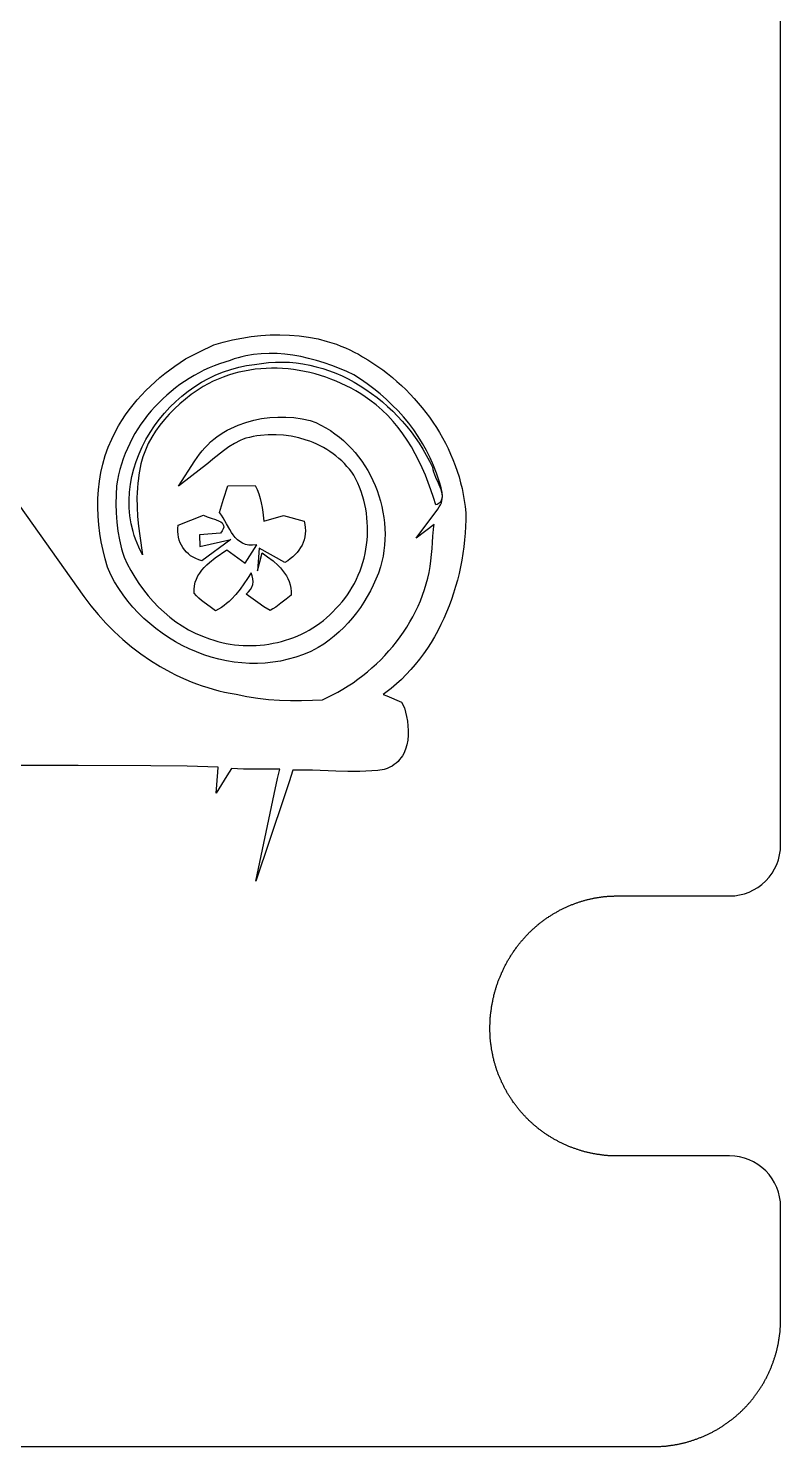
# Model space of a CAD drawing. Extents: x 1 to 4, y 1 to 4.
# Drawn here: x 3.263 to 4, y 1 to 2.391 of the extents above; entities that cross this region are included whole.
import ezdxf

# ---------------------------------------------------------------- set-up
doc = ezdxf.new("R2010")
doc.units = 0
doc.layers.add('SMALL', color=18, linetype='CONTINUOUS')

msp = doc.modelspace()

# ---------------------------------------------------------------- linework, layer by layer
at = {"layer": 'SMALL'}
msp.add_lwpolyline([(2.6775, 1), (3.875, 1), (3.8757, 1), (3.8764, 1), (3.8771, 1), (3.8778, 1), (3.8785, 1), (3.8792, 1.0001), (3.8799, 1.0001), (3.8806, 1.0001), (3.8813, 1.0002), (3.882, 1.0002), (3.8827, 1.0002), (3.8834, 1.0003), (3.8841, 1.0003), (3.8848, 1.0004), (3.8855, 1.0004), (3.8862, 1.0005), (3.8869, 1.0006), (3.8877, 1.0006), (3.8884, 1.0007), (3.8891, 1.0008), (3.8898, 1.0009), (3.8905, 1.001), (3.8912, 1.0011), (3.892, 1.0012), (3.8927, 1.0013), (3.8934, 1.0014), (3.8941, 1.0015), (3.8948, 1.0016), (3.8956, 1.0017), (3.8963, 1.0018), (3.897, 1.002), (3.8977, 1.0021), (3.8985, 1.0022), (3.8992, 1.0024), (3.8999, 1.0025), (3.9007, 1.0027), (3.9014, 1.0028), (3.9021, 1.003), (3.9028, 1.0031), (3.9036, 1.0033), (3.9043, 1.0035), (3.905, 1.0037), (3.9057, 1.0038), (3.9065, 1.004), (3.9072, 1.0042), (3.9079, 1.0044), (3.9087, 1.0046), (3.9094, 1.0048), (3.9101, 1.005), (3.9109, 1.0053), (3.9116, 1.0055), (3.9123, 1.0057), (3.913, 1.0059), (3.9138, 1.0062), (3.9145, 1.0064), (3.9152, 1.0066), (3.9159, 1.0069), (3.9167, 1.0072), (3.9174, 1.0074), (3.9181, 1.0077), (3.9188, 1.0079), (3.9196, 1.0082), (3.9203, 1.0085), (3.921, 1.0088), (3.9217, 1.0091), (3.9225, 1.0094), (3.9232, 1.0097), (3.9239, 1.01), (3.9246, 1.0103), (3.9253, 1.0106), (3.926, 1.0109), (3.9268, 1.0112), (3.9275, 1.0115), (3.9282, 1.0119), (3.9289, 1.0122), (3.9296, 1.0126), (3.9303, 1.0129), (3.931, 1.0132), (3.9317, 1.0136), (3.9324, 1.014), (3.9331, 1.0143), (3.9338, 1.0147), (3.9345, 1.0151), (3.9352, 1.0155), (3.9359, 1.0158), (3.9366, 1.0162), (3.9373, 1.0166), (3.938, 1.017), (3.9387, 1.0174), (3.9393, 1.0178), (3.94, 1.0182), (3.9407, 1.0187), (3.9414, 1.0191), (3.9421, 1.0195), (3.9427, 1.0199), (3.9434, 1.0204), (3.9441, 1.0208), (3.9447, 1.0213), (3.9454, 1.0217), (3.9461, 1.0222), (3.9467, 1.0226), (3.9474, 1.0231), (3.948, 1.0236), (3.9487, 1.024), (3.9493, 1.0245), (3.95, 1.025), (3.9506, 1.0255), (3.9513, 1.026), (3.9519, 1.0264), (3.9525, 1.0269), (3.9532, 1.0274), (3.9538, 1.028), (3.9544, 1.0285), (3.955, 1.029), (3.9557, 1.0295), (3.9563, 1.03), (3.9569, 1.0306), (3.9575, 1.0311), (3.9581, 1.0316), (3.9587, 1.0322), (3.9593, 1.0327), (3.9599, 1.0332), (3.9605, 1.0338), (3.9611, 1.0344), (3.9617, 1.0349), (3.9622, 1.0355), (3.9628, 1.036), (3.9634, 1.0366), (3.964, 1.0372), (3.9645, 1.0378), (3.9651, 1.0383), (3.9656, 1.0389), (3.9662, 1.0395), (3.9668, 1.0401), (3.9673, 1.0407), (3.9678, 1.0413), (3.9684, 1.0419), (3.9689, 1.0425), (3.9694, 1.0431), (3.97, 1.0437), (3.9705, 1.0443), (3.971, 1.045), (3.9715, 1.0456), (3.972, 1.0462), (3.9726, 1.0468), (3.9731, 1.0475), (3.9736, 1.0481), (3.974, 1.0487), (3.9745, 1.0494), (3.975, 1.05), (3.9755, 1.0507), (3.976, 1.0513), (3.9764, 1.052), (3.9769, 1.0526), (3.9774, 1.0533), (3.9778, 1.0539), (3.9783, 1.0546), (3.9787, 1.0553), (3.9792, 1.0559), (3.9796, 1.0566), (3.9801, 1.0573), (3.9805, 1.0579), (3.9809, 1.0586), (3.9813, 1.0593), (3.9818, 1.06), (3.9822, 1.0607), (3.9826, 1.0613), (3.983, 1.062), (3.9834, 1.0627), (3.9838, 1.0634), (3.9842, 1.0641), (3.9845, 1.0648), (3.9849, 1.0655), (3.9853, 1.0662), (3.9857, 1.0669), (3.986, 1.0676), (3.9864, 1.0683), (3.9868, 1.069), (3.9871, 1.0697), (3.9874, 1.0704), (3.9878, 1.0711), (3.9881, 1.0718), (3.9885, 1.0725), (3.9888, 1.0732), (3.9891, 1.074), (3.9894, 1.0747), (3.9897, 1.0754), (3.99, 1.0761), (3.9903, 1.0768), (3.9906, 1.0775), (3.9909, 1.0783), (3.9912, 1.079), (3.9915, 1.0797), (3.9918, 1.0804), (3.9921, 1.0812), (3.9923, 1.0819), (3.9926, 1.0826), (3.9928, 1.0833), (3.9931, 1.0841), (3.9934, 1.0848), (3.9936, 1.0855), (3.9938, 1.0862), (3.9941, 1.087), (3.9943, 1.0877), (3.9945, 1.0884), (3.9947, 1.0891), (3.995, 1.0899), (3.9952, 1.0906), (3.9954, 1.0913), (3.9956, 1.0921), (3.9958, 1.0928), (3.996, 1.0935), (3.9962, 1.0943), (3.9963, 1.095), (3.9965, 1.0957), (3.9967, 1.0964), (3.9969, 1.0972), (3.997, 1.0979), (3.9972, 1.0986), (3.9973, 1.0993), (3.9975, 1.1001), (3.9976, 1.1008), (3.9978, 1.1015), (3.9979, 1.1023), (3.998, 1.103), (3.9982, 1.1037), (3.9983, 1.1044), (3.9984, 1.1052), (3.9985, 1.1059), (3.9986, 1.1066), (3.9987, 1.1073), (3.9988, 1.108), (3.9989, 1.1088), (3.999, 1.1095), (3.9991, 1.1102), (3.9992, 1.1109), (3.9993, 1.1116), (3.9994, 1.1123), (3.9994, 1.1131), (3.9995, 1.1138), (3.9996, 1.1145), (3.9996, 1.1152), (3.9997, 1.1159), (3.9997, 1.1166), (3.9998, 1.1173), (3.9998, 1.118), (3.9998, 1.1187), (3.9999, 1.1194), (3.9999, 1.1201), (3.9999, 1.1208), (4, 1.1215), (4, 1.1222), (4, 1.1229), (4, 1.1236), (4, 1.1243), (4, 1.125), (4, 1.235, 0.414214), (3.95, 1.285), (3.84, 1.285), (3.8393, 1.285), (3.8386, 1.285), (3.8379, 1.285), (3.8372, 1.285), (3.8365, 1.285), (3.8358, 1.2851), (3.8351, 1.2851), (3.8344, 1.2851), (3.8337, 1.2852), (3.833, 1.2852), (3.8323, 1.2852), (3.8316, 1.2853), (3.8309, 1.2853), (3.8302, 1.2854), (3.8295, 1.2854), (3.8288, 1.2855), (3.8281, 1.2856), (3.8273, 1.2856), (3.8266, 1.2857), (3.8259, 1.2858), (3.8252, 1.2859), (3.8245, 1.286), (3.8238, 1.2861), (3.823, 1.2862), (3.8223, 1.2863), (3.8216, 1.2864), (3.8209, 1.2865), (3.8202, 1.2866), (3.8194, 1.2867), (3.8187, 1.2868), (3.818, 1.287), (3.8173, 1.2871), (3.8165, 1.2872), (3.8158, 1.2874), (3.8151, 1.2875), (3.8143, 1.2877), (3.8136, 1.2878), (3.8129, 1.288), (3.8122, 1.2881), (3.8114, 1.2883), (3.8107, 1.2885), (3.81, 1.2887), (3.8093, 1.2888), (3.8085, 1.289), (3.8078, 1.2892), (3.8071, 1.2894), (3.8063, 1.2896), (3.8056, 1.2898), (3.8049, 1.29), (3.8041, 1.2903), (3.8034, 1.2905), (3.8027, 1.2907), (3.802, 1.2909), (3.8012, 1.2912), (3.8005, 1.2914), (3.7998, 1.2916), (3.7991, 1.2919), (3.7983, 1.2922), (3.7976, 1.2924), (3.7969, 1.2927), (3.7962, 1.2929), (3.7954, 1.2932), (3.7947, 1.2935), (3.794, 1.2938), (3.7933, 1.2941), (3.7925, 1.2944), (3.7918, 1.2947), (3.7911, 1.295), (3.7904, 1.2953), (3.7897, 1.2956), (3.789, 1.2959), (3.7882, 1.2962), (3.7875, 1.2965), (3.7868, 1.2969), (3.7861, 1.2972), (3.7854, 1.2976), (3.7847, 1.2979), (3.784, 1.2982), (3.7833, 1.2986), (3.7826, 1.299), (3.7819, 1.2993), (3.7812, 1.2997), (3.7805, 1.3001), (3.7798, 1.3005), (3.7791, 1.3008), (3.7784, 1.3012), (3.7777, 1.3016), (3.777, 1.302), (3.7763, 1.3024), (3.7757, 1.3028), (3.775, 1.3032), (3.7743, 1.3037), (3.7736, 1.3041), (3.7729, 1.3045), (3.7723, 1.3049), (3.7716, 1.3054), (3.7709, 1.3058), (3.7703, 1.3063), (3.7696, 1.3067), (3.7689, 1.3072), (3.7683, 1.3076), (3.7676, 1.3081), (3.767, 1.3086), (3.7663, 1.309), (3.7657, 1.3095), (3.765, 1.31), (3.7644, 1.3105), (3.7637, 1.311), (3.7631, 1.3114), (3.7625, 1.3119), (3.7618, 1.3124), (3.7612, 1.313), (3.7606, 1.3135), (3.76, 1.314), (3.7593, 1.3145), (3.7587, 1.315), (3.7581, 1.3156), (3.7575, 1.3161), (3.7569, 1.3166), (3.7563, 1.3172), (3.7557, 1.3177), (3.7551, 1.3182), (3.7545, 1.3188), (3.7539, 1.3194), (3.7533, 1.3199), (3.7528, 1.3205), (3.7522, 1.321), (3.7516, 1.3216), (3.751, 1.3222), (3.7505, 1.3228), (3.7499, 1.3233), (3.7494, 1.3239), (3.7488, 1.3245), (3.7482, 1.3251), (3.7477, 1.3257), (3.7472, 1.3263), (3.7466, 1.3269), (3.7461, 1.3275), (3.7456, 1.3281), (3.745, 1.3287), (3.7445, 1.3293), (3.744, 1.33), (3.7435, 1.3306), (3.743, 1.3312), (3.7424, 1.3318), (3.7419, 1.3325), (3.7414, 1.3331), (3.741, 1.3337), (3.7405, 1.3344), (3.74, 1.335), (3.7395, 1.3357), (3.739, 1.3363), (3.7386, 1.337), (3.7381, 1.3376), (3.7376, 1.3383), (3.7372, 1.3389), (3.7367, 1.3396), (3.7363, 1.3403), (3.7358, 1.3409), (3.7354, 1.3416), (3.7349, 1.3423), (3.7345, 1.3429), (3.7341, 1.3436), (3.7337, 1.3443), (3.7332, 1.345), (3.7328, 1.3457), (3.7324, 1.3463), (3.732, 1.347), (3.7316, 1.3477), (3.7312, 1.3484), (3.7308, 1.3491), (3.7305, 1.3498), (3.7301, 1.3505), (3.7297, 1.3512), (3.7293, 1.3519), (3.729, 1.3526), (3.7286, 1.3533), (3.7282, 1.354), (3.7279, 1.3547), (3.7276, 1.3554), (3.7272, 1.3561), (3.7269, 1.3568), (3.7265, 1.3575), (3.7262, 1.3582), (3.7259, 1.359), (3.7256, 1.3597), (3.7253, 1.3604), (3.725, 1.3611), (3.7247, 1.3618), (3.7244, 1.3625), (3.7241, 1.3633), (3.7238, 1.364), (3.7235, 1.3647), (3.7232, 1.3654), (3.7229, 1.3662), (3.7227, 1.3669), (3.7224, 1.3676), (3.7222, 1.3683), (3.7219, 1.3691), (3.7216, 1.3698), (3.7214, 1.3705), (3.7212, 1.3712), (3.7209, 1.372), (3.7207, 1.3727), (3.7205, 1.3734), (3.7203, 1.3741), (3.72, 1.3749), (3.7198, 1.3756), (3.7196, 1.3763), (3.7194, 1.3771), (3.7192, 1.3778), (3.719, 1.3785), (3.7188, 1.3793), (3.7187, 1.38), (3.7185, 1.3807), (3.7183, 1.3814), (3.7181, 1.3822), (3.718, 1.3829), (3.7178, 1.3836), (3.7177, 1.3843), (3.7175, 1.3851), (3.7174, 1.3858), (3.7172, 1.3865), (3.7171, 1.3873), (3.717, 1.388), (3.7168, 1.3887), (3.7167, 1.3894), (3.7166, 1.3902), (3.7165, 1.3909), (3.7164, 1.3916), (3.7163, 1.3923), (3.7162, 1.393), (3.7161, 1.3938), (3.716, 1.3945), (3.7159, 1.3952), (3.7158, 1.3959), (3.7157, 1.3966), (3.7156, 1.3973), (3.7156, 1.3981), (3.7155, 1.3988), (3.7154, 1.3995), (3.7154, 1.4002), (3.7153, 1.4009), (3.7153, 1.4016), (3.7152, 1.4023), (3.7152, 1.403), (3.7152, 1.4037), (3.7151, 1.4044), (3.7151, 1.4051), (3.7151, 1.4058), (3.715, 1.4065), (3.715, 1.4072), (3.715, 1.4079), (3.715, 1.4086), (3.715, 1.4093), (3.715, 1.41), (3.715, 1.4107), (3.715, 1.4114), (3.715, 1.4122), (3.715, 1.4129), (3.715, 1.4136), (3.7151, 1.4143), (3.7151, 1.4151), (3.7151, 1.4158), (3.7152, 1.4165), (3.7152, 1.4173), (3.7152, 1.418), (3.7153, 1.4187), (3.7153, 1.4195), (3.7154, 1.4202), (3.7154, 1.4209), (3.7155, 1.4217), (3.7156, 1.4224), (3.7156, 1.4232), (3.7157, 1.4239), (3.7158, 1.4247), (3.7159, 1.4254), (3.716, 1.4261), (3.7161, 1.4269), (3.7162, 1.4276), (3.7163, 1.4284), (3.7164, 1.4291), (3.7165, 1.4299), (3.7166, 1.4306), (3.7167, 1.4314), (3.7168, 1.4321), (3.717, 1.4329), (3.7171, 1.4337), (3.7172, 1.4344), (3.7174, 1.4352), (3.7175, 1.4359), (3.7177, 1.4367), (3.7178, 1.4374), (3.718, 1.4382), (3.7181, 1.4389), (3.7183, 1.4397), (3.7185, 1.4405), (3.7187, 1.4412), (3.7188, 1.442), (3.719, 1.4427), (3.7192, 1.4435), (3.7194, 1.4443), (3.7196, 1.445), (3.7198, 1.4458), (3.72, 1.4465), (3.7203, 1.4473), (3.7205, 1.448), (3.7207, 1.4488), (3.7209, 1.4496), (3.7212, 1.4503), (3.7214, 1.4511), (3.7216, 1.4518), (3.7219, 1.4526), (3.7222, 1.4533), (3.7224, 1.4541), (3.7227, 1.4548), (3.7229, 1.4556), (3.7232, 1.4564), (3.7235, 1.4571), (3.7238, 1.4579), (3.7241, 1.4586), (3.7244, 1.4594), (3.7247, 1.4601), (3.725, 1.4608), (3.7253, 1.4616), (3.7256, 1.4623), (3.7259, 1.4631), (3.7262, 1.4638), (3.7265, 1.4646), (3.7269, 1.4653), (3.7272, 1.466), (3.7276, 1.4668), (3.7279, 1.4675), (3.7282, 1.4682), (3.7286, 1.469), (3.729, 1.4697), (3.7293, 1.4704), (3.7297, 1.4712), (3.7301, 1.4719), (3.7305, 1.4726), (3.7308, 1.4733), (3.7312, 1.4741), (3.7316, 1.4748), (3.732, 1.4755), (3.7324, 1.4762), (3.7328, 1.4769), (3.7332, 1.4776), (3.7337, 1.4783), (3.7341, 1.479), (3.7345, 1.4797), (3.7349, 1.4804), (3.7354, 1.4811), (3.7358, 1.4818), (3.7363, 1.4825), (3.7367, 1.4832), (3.7372, 1.4839), (3.7376, 1.4846), (3.7381, 1.4853), (3.7386, 1.486), (3.739, 1.4866), (3.7395, 1.4873), (3.74, 1.488), (3.7405, 1.4886), (3.741, 1.4893), (3.7414, 1.49), (3.7419, 1.4906), (3.7424, 1.4913), (3.743, 1.4919), (3.7435, 1.4926), (3.744, 1.4932), (3.7445, 1.4939), (3.745, 1.4945), (3.7456, 1.4952), (3.7461, 1.4958), (3.7466, 1.4964), (3.7472, 1.497), (3.7477, 1.4977), (3.7482, 1.4983), (3.7488, 1.4989), (3.7494, 1.4995), (3.7499, 1.5001), (3.7505, 1.5007), (3.751, 1.5013), (3.7516, 1.5019), (3.7522, 1.5025), (3.7528, 1.5031), (3.7533, 1.5037), (3.7539, 1.5043), (3.7545, 1.5048), (3.7551, 1.5054), (3.7557, 1.506), (3.7563, 1.5066), (3.7569, 1.5071), (3.7575, 1.5077), (3.7581, 1.5082), (3.7587, 1.5088), (3.7593, 1.5093), (3.76, 1.5099), (3.7606, 1.5104), (3.7612, 1.5109), (3.7618, 1.5115), (3.7625, 1.512), (3.7631, 1.5125), (3.7637, 1.513), (3.7644, 1.5135), (3.765, 1.514), (3.7657, 1.5145), (3.7663, 1.515), (3.767, 1.5155), (3.7676, 1.516), (3.7683, 1.5165), (3.7689, 1.5169), (3.7696, 1.5174), (3.7703, 1.5179), (3.7709, 1.5184), (3.7716, 1.5188), (3.7723, 1.5193), (3.7729, 1.5197), (3.7736, 1.5202), (3.7743, 1.5206), (3.775, 1.521), (3.7757, 1.5215), (3.7763, 1.5219), (3.777, 1.5223), (3.7777, 1.5227), (3.7784, 1.5231), (3.7791, 1.5235), (3.7798, 1.5239), (3.7805, 1.5243), (3.7812, 1.5247), (3.7819, 1.5251), (3.7826, 1.5255), (3.7833, 1.5259), (3.784, 1.5262), (3.7847, 1.5266), (3.7854, 1.5269), (3.7861, 1.5273), (3.7868, 1.5277), (3.7875, 1.528), (3.7882, 1.5283), (3.789, 1.5287), (3.7897, 1.529), (3.7904, 1.5293), (3.7911, 1.5296), (3.7918, 1.53), (3.7925, 1.5303), (3.7933, 1.5306), (3.794, 1.5309), (3.7947, 1.5312), (3.7954, 1.5315), (3.7962, 1.5317), (3.7969, 1.532), (3.7976, 1.5323), (3.7983, 1.5326), (3.7991, 1.5328), (3.7998, 1.5331), (3.8005, 1.5333), (3.8012, 1.5336), (3.802, 1.5338), (3.8027, 1.5341), (3.8034, 1.5343), (3.8041, 1.5345), (3.8049, 1.5348), (3.8056, 1.535), (3.8063, 1.5352), (3.8071, 1.5354), (3.8078, 1.5356), (3.8085, 1.5358), (3.8093, 1.536), (3.81, 1.5362), (3.8107, 1.5364), (3.8114, 1.5366), (3.8122, 1.5367), (3.8129, 1.5369), (3.8136, 1.5371), (3.8143, 1.5372), (3.8151, 1.5374), (3.8158, 1.5375), (3.8165, 1.5377), (3.8173, 1.5378), (3.818, 1.538), (3.8187, 1.5381), (3.8194, 1.5382), (3.8202, 1.5384), (3.8209, 1.5385), (3.8216, 1.5386), (3.8223, 1.5387), (3.823, 1.5388), (3.8238, 1.5389), (3.8245, 1.539), (3.8252, 1.5391), (3.8259, 1.5392), (3.8266, 1.5393), (3.8273, 1.5393), (3.8281, 1.5394), (3.8288, 1.5395), (3.8295, 1.5395), (3.8302, 1.5396), (3.8309, 1.5397), (3.8316, 1.5397), (3.8323, 1.5398), (3.833, 1.5398), (3.8337, 1.5398), (3.8344, 1.5399), (3.8351, 1.5399), (3.8358, 1.5399), (3.8365, 1.5399), (3.8372, 1.54), (3.8379, 1.54), (3.8386, 1.54), (3.8393, 1.54), (3.84, 1.54), (3.95, 1.54, 0.414214), (4, 1.59), (4, 3.875)], format="xyb", dxfattribs=at)
msp.add_lwpolyline([(3.2475, 1.9312), (3.3168, 1.8337), (3.3237, 1.8246), (3.331, 1.8158), (3.3386, 1.8073), (3.3467, 1.7992), (3.355, 1.7915), (3.3637, 1.7842), (3.3728, 1.7773), (3.3821, 1.7708), (3.3918, 1.7648), (3.4017, 1.7593), (3.4067, 1.7568), (3.4118, 1.7544), (3.417, 1.7521), (3.4222, 1.7499), (3.4275, 1.7479), (3.4329, 1.746), (3.4383, 1.7443), (3.4437, 1.7427), (3.4492, 1.7412), (3.4547, 1.7399), (3.4603, 1.7388), (3.4661, 1.7378), (3.4768, 1.7356), (3.4874, 1.7339), (3.498, 1.7327), (3.5087, 1.7319), (3.5195, 1.7315), (3.5302, 1.7315), (3.541, 1.7319), (3.551, 1.7323), (3.5555, 1.7345), (3.5607, 1.7371), (3.5658, 1.7399), (3.5709, 1.7428), (3.5759, 1.7459), (3.5808, 1.7491), (3.5856, 1.7525), (3.5903, 1.756), (3.5949, 1.7597), (3.5993, 1.7635), (3.6037, 1.7675), (3.6079, 1.7716), (3.612, 1.7758), (3.616, 1.7802), (3.6198, 1.7846), (3.6235, 1.7892), (3.627, 1.7939), (3.6304, 1.7987), (3.6336, 1.8036), (3.6366, 1.8086), (3.6395, 1.8137), (3.6421, 1.8188), (3.6446, 1.8241), (3.6469, 1.8294), (3.649, 1.8349), (3.6509, 1.8403), (3.6526, 1.8459), (3.654, 1.8515), (3.6553, 1.8572), (3.6563, 1.8629), (3.6571, 1.8687), (3.6577, 1.8748), (3.6584, 1.8807), (3.6588, 1.8866), (3.6591, 1.8928), (3.6596, 1.8992), (3.66, 1.9025), (3.6604, 1.9043), (3.6426, 1.8908), (3.6638, 1.9193), (3.6654, 1.9215), (3.6665, 1.9234), (3.6674, 1.9253), (3.6679, 1.9273), (3.6683, 1.9293), (3.6684, 1.9313), (3.6684, 1.9334), (3.6683, 1.9345), (3.6682, 1.9355), (3.6673, 1.9401), (3.6659, 1.9448), (3.6625, 1.9545), (3.6597, 1.9621), (3.6565, 1.9694), (3.6529, 1.9766), (3.649, 1.9836), (3.6448, 1.9904), (3.6403, 1.997), (3.6354, 2.0034), (3.6303, 2.0096), (3.625, 2.0156), (3.6193, 2.0213), (3.6135, 2.0269), (3.6074, 2.0322), (3.6011, 2.0373), (3.5947, 2.0422), (3.5881, 2.0468), (3.5816, 2.051), (3.5747, 2.0541), (3.5674, 2.0572), (3.5599, 2.0601), (3.5524, 2.0627), (3.5449, 2.0651), (3.5372, 2.0671), (3.5295, 2.0689), (3.5218, 2.0703), (3.5141, 2.0712), (3.5063, 2.0718), (3.4986, 2.072), (3.4909, 2.0716), (3.4833, 2.0708), (3.4756, 2.0695), (3.4719, 2.0686), (3.4682, 2.0676), (3.4644, 2.0665), (3.4605, 2.0651), (3.455, 2.0635), (3.4498, 2.0617), (3.4447, 2.0598), (3.4397, 2.0577), (3.4347, 2.0554), (3.4298, 2.0529), (3.425, 2.0503), (3.4202, 2.0475), (3.4156, 2.0445), (3.4111, 2.0414), (3.4067, 2.0381), (3.4024, 2.0347), (3.3982, 2.0311), (3.3942, 2.0274), (3.3903, 2.0236), (3.3865, 2.0196), (3.3829, 2.0155), (3.3794, 2.0113), (3.3761, 2.0069), (3.3729, 2.0025), (3.3699, 1.9979), (3.367, 1.9933), (3.3644, 1.9885), (3.3619, 1.9837), (3.3596, 1.9787), (3.3575, 1.9737), (3.3555, 1.9686), (3.3538, 1.9634), (3.3523, 1.9582), (3.351, 1.9529), (3.3499, 1.9475), (3.349, 1.9422), (3.3485, 1.9334), (3.3483, 1.9244), (3.3486, 1.9155), (3.3492, 1.9066), (3.3503, 1.8978), (3.3518, 1.8891), (3.3539, 1.8804), (3.3551, 1.8762), (3.3564, 1.8721), (3.3595, 1.8656), (3.363, 1.859), (3.3668, 1.8525), (3.3709, 1.8462), (3.3753, 1.8401), (3.38, 1.8343), (3.3849, 1.8286), (3.3901, 1.8232), (3.3955, 1.8181), (3.4012, 1.8134), (3.4071, 1.8089), (3.4133, 1.8048), (3.4196, 1.801), (3.4262, 1.7976), (3.4331, 1.7947), (3.4402, 1.7921), (3.4442, 1.7907), (3.4482, 1.7895), (3.4523, 1.7885), (3.4564, 1.7876), (3.4605, 1.7869), (3.4647, 1.7863), (3.4688, 1.7858), (3.473, 1.7855), (3.4773, 1.7854), (3.4815, 1.7854), (3.4857, 1.7856), (3.4899, 1.7859), (3.4941, 1.7863), (3.4983, 1.7869), (3.5024, 1.7877), (3.5066, 1.7885), (3.5107, 1.7896), (3.5147, 1.7907), (3.5187, 1.7921), (3.5227, 1.7935), (3.5266, 1.7951), (3.5304, 1.7968), (3.5341, 1.7987), (3.5378, 1.8007), (3.5414, 1.8029), (3.5449, 1.8052), (3.5484, 1.8076), (3.5517, 1.8101), (3.5549, 1.8128), (3.558, 1.8156), (3.561, 1.8185), (3.564, 1.8217), (3.5671, 1.825), (3.5701, 1.8283), (3.5728, 1.8317), (3.5754, 1.8353), (3.5778, 1.8389), (3.5801, 1.8427), (3.5822, 1.8465), (3.5842, 1.8505), (3.586, 1.8545), (3.5877, 1.8586), (3.5891, 1.8628), (3.5904, 1.867), (3.5916, 1.8712), (3.5926, 1.8756), (3.5934, 1.8799), (3.5941, 1.8843), (3.5945, 1.8887), (3.5949, 1.8931), (3.595, 1.8976), (3.595, 1.902), (3.5948, 1.9064), (3.5944, 1.9108), (3.5939, 1.9152), (3.5932, 1.9196), (3.5924, 1.9239), (3.5913, 1.9282), (3.5901, 1.9324), (3.5887, 1.9366), (3.5872, 1.9407), (3.5855, 1.9447), (3.5836, 1.9487), (3.5816, 1.9524), (3.5795, 1.9554), (3.5772, 1.9583), (3.5748, 1.9612), (3.5723, 1.9639), (3.5697, 1.9665), (3.5669, 1.969), (3.5641, 1.9714), (3.5612, 1.9736), (3.5581, 1.9758), (3.555, 1.9777), (3.5518, 1.9796), (3.5485, 1.9814), (3.5452, 1.983), (3.5418, 1.9845), (3.5383, 1.9858), (3.5348, 1.987), (3.5276, 1.9891), (3.5202, 1.9907), (3.5128, 1.9917), (3.5053, 1.9922), (3.4977, 1.9921), (3.4902, 1.9915), (3.4866, 1.991), (3.4829, 1.9904), (3.4792, 1.9896), (3.4758, 1.9888), (3.473, 1.9877), (3.4702, 1.9865), (3.4646, 1.9836), (3.4592, 1.9802), (3.4539, 1.9765), (3.4435, 1.9683), (3.4383, 1.964), (3.433, 1.9599), (3.4098, 1.9418), (3.4257, 1.9666), (3.4279, 1.97), (3.4303, 1.9733), (3.4328, 1.9765), (3.4355, 1.9795), (3.4383, 1.9824), (3.4412, 1.9852), (3.4443, 1.9878), (3.4474, 1.9902), (3.4507, 1.9925), (3.454, 1.9946), (3.4575, 1.9966), (3.461, 1.9984), (3.4646, 2.0001), (3.4683, 2.0017), (3.4757, 2.0043), (3.4834, 2.0065), (3.4912, 2.008), (3.4991, 2.009), (3.5071, 2.0095), (3.515, 2.0095), (3.5229, 2.009), (3.5308, 2.0079), (3.5388, 2.0062), (3.5442, 2.0041), (3.5492, 2.0017), (3.554, 1.9991), (3.5587, 1.9963), (3.5631, 1.9932), (3.5674, 1.9899), (3.5716, 1.9864), (3.5755, 1.9827), (3.5793, 1.9788), (3.5829, 1.9748), (3.5863, 1.9705), (3.5895, 1.9662), (3.5925, 1.9617), (3.5953, 1.957), (3.5979, 1.9523), (3.6003, 1.9474), (3.6024, 1.9424), (3.6044, 1.9374), (3.6062, 1.9322), (3.6077, 1.927), (3.609, 1.9217), (3.6101, 1.9164), (3.611, 1.9111), (3.6116, 1.9057), (3.612, 1.9003), (3.6122, 1.8948), (3.6121, 1.8894), (3.6117, 1.884), (3.6111, 1.8786), (3.6103, 1.8733), (3.6092, 1.868), (3.6078, 1.8627), (3.6057, 1.8566), (3.6033, 1.8506), (3.6007, 1.8448), (3.5979, 1.8391), (3.5948, 1.8335), (3.5915, 1.8281), (3.588, 1.8228), (3.5843, 1.8177), (3.5803, 1.8127), (3.5761, 1.8079), (3.5717, 1.8033), (3.5671, 1.7989), (3.5623, 1.7947), (3.5573, 1.7907), (3.5521, 1.787), (3.5466, 1.7835), (3.5394, 1.7798), (3.5321, 1.7767), (3.5247, 1.7741), (3.5173, 1.772), (3.5098, 1.7703), (3.5022, 1.7691), (3.4946, 1.7683), (3.487, 1.768), (3.4794, 1.768), (3.4718, 1.7685), (3.4642, 1.7693), (3.4567, 1.7706), (3.4492, 1.7722), (3.4418, 1.7742), (3.4345, 1.7765), (3.4274, 1.7792), (3.4203, 1.7822), (3.4134, 1.7856), (3.4066, 1.7893), (3.4, 1.7933), (3.3936, 1.7975), (3.3875, 1.8021), (3.3815, 1.807), (3.3757, 1.8121), (3.3702, 1.8175), (3.365, 1.8231), (3.3601, 1.829), (3.3554, 1.8352), (3.3511, 1.8415), (3.3471, 1.8481), (3.3435, 1.8549), (3.3401, 1.8622), (3.3377, 1.8705), (3.3357, 1.8787), (3.334, 1.8871), (3.3326, 1.8955), (3.3316, 1.904), (3.3309, 1.9125), (3.3306, 1.9211), (3.3307, 1.9297), (3.3312, 1.9382), (3.3322, 1.9467), (3.3336, 1.9552), (3.3355, 1.9635), (3.3378, 1.9718), (3.3407, 1.9799), (3.3442, 1.9878), (3.3481, 1.9954), (3.351, 2.0009), (3.3542, 2.0063), (3.3576, 2.0116), (3.3613, 2.0167), (3.3651, 2.0216), (3.3691, 2.0264), (3.3733, 2.0311), (3.3776, 2.0355), (3.3821, 2.0399), (3.3867, 2.0441), (3.3914, 2.0482), (3.3962, 2.0521), (3.4012, 2.0559), (3.4062, 2.0595), (3.4166, 2.0665), (3.4304, 2.0734), (3.4442, 2.0803), (3.4535, 2.083), (3.4625, 2.0852), (3.4717, 2.087), (3.481, 2.0884), (3.4903, 2.0895), (3.4997, 2.0901), (3.5091, 2.0902), (3.5186, 2.0899), (3.5279, 2.0891), (3.5373, 2.0878), (3.5465, 2.0861), (3.5556, 2.0837), (3.5645, 2.0809), (3.569, 2.0792), (3.5733, 2.0774), (3.5777, 2.0754), (3.5819, 2.0733), (3.5861, 2.0711), (3.5902, 2.0687), (3.5953, 2.0657), (3.6003, 2.0625), (3.6052, 2.0592), (3.61, 2.0557), (3.6147, 2.0521), (3.6194, 2.0484), (3.6239, 2.0445), (3.6283, 2.0405), (3.6326, 2.0364), (3.6368, 2.0321), (3.6408, 2.0278), (3.6448, 2.0233), (3.6486, 2.0187), (3.6523, 2.0141), (3.6558, 2.0093), (3.6592, 2.0044), (3.6625, 1.9994), (3.6656, 1.9944), (3.6686, 1.9892), (3.6714, 1.984), (3.674, 1.9786), (3.6765, 1.9732), (3.6788, 1.9678), (3.6809, 1.9622), (3.6829, 1.9566), (3.6847, 1.9509), (3.6863, 1.9452), (3.6877, 1.9394), (3.6889, 1.9335), (3.6899, 1.9276), (3.6907, 1.9217), (3.6913, 1.9155), (3.6913, 1.9087), (3.691, 1.9022), (3.6906, 1.8956), (3.6901, 1.889), (3.6893, 1.8824), (3.6884, 1.8759), (3.6874, 1.8693), (3.6861, 1.8627), (3.6847, 1.8562), (3.6831, 1.8497), (3.6813, 1.8433), (3.6794, 1.8369), (3.6772, 1.8306), (3.6749, 1.8243), (3.6724, 1.8181), (3.6698, 1.812), (3.6669, 1.806), (3.6639, 1.8), (3.6607, 1.7942), (3.6573, 1.7885), (3.6537, 1.7829), (3.6499, 1.7774), (3.646, 1.7721), (3.6418, 1.7669), (3.6375, 1.7619), (3.633, 1.757), (3.6283, 1.7523), (3.6234, 1.7478), (3.6183, 1.7435), (3.613, 1.7393), (3.6104, 1.7375), (3.6138, 1.7363), (3.6284, 1.73), (3.6312, 1.7245), (3.6323, 1.7203), (3.6333, 1.7159), (3.6341, 1.7114), (3.6346, 1.7068), (3.6349, 1.7021), (3.6348, 1.6975), (3.6344, 1.6928), (3.6336, 1.6883), (3.6323, 1.6838), (3.6305, 1.6796), (3.6293, 1.6775), (3.628, 1.6756), (3.6265, 1.6737), (3.6249, 1.6719), (3.6231, 1.6703), (3.6212, 1.6687), (3.6191, 1.6673), (3.6168, 1.6661), (3.6144, 1.665), (3.6114, 1.664), (3.6051, 1.6631), (3.5992, 1.6626), (3.5933, 1.6622), (3.5874, 1.662), (3.5757, 1.662), (3.5641, 1.6624), (3.541, 1.6633), (3.5295, 1.6634), (3.5239, 1.6633), (3.5217, 1.6632), (3.5181, 1.6518), (3.5133, 1.6372), (3.4856, 1.5543), (3.5036, 1.6398), (3.5069, 1.6552), (3.509, 1.6643), (3.4874, 1.6642), (3.4735, 1.6642), (3.4615, 1.665), (3.4572, 1.6579), (3.4467, 1.6407), (3.4483, 1.6613), (3.4486, 1.6664), (3.4183, 1.6672), (3.3827, 1.6677), (3.3114, 1.6678), (3.2401, 1.6679)], dxfattribs=at)
for points in [[(3.3744, 1.8746), (3.3725, 1.8783), (3.3707, 1.8821), (3.3691, 1.8859), (3.3677, 1.8897), (3.3664, 1.8935), (3.3652, 1.8973), (3.3634, 1.905), (3.3621, 1.9127), (3.3615, 1.9205), (3.3613, 1.9282), (3.3617, 1.9359), (3.3626, 1.9436), (3.364, 1.9512), (3.3659, 1.9587), (3.3682, 1.9661), (3.371, 1.9734), (3.3742, 1.9805), (3.3778, 1.9875), (3.3818, 1.9943), (3.3861, 2.0009), (3.3909, 2.0072), (3.3959, 2.0133), (3.4013, 2.0191), (3.407, 2.0247), (3.4129, 2.0299), (3.4191, 2.0348), (3.4256, 2.0394), (3.4323, 2.0436), (3.4392, 2.0474), (3.4464, 2.0508), (3.4537, 2.0538), (3.4611, 2.0563), (3.4687, 2.0584), (3.4764, 2.06), (3.4843, 2.061), (3.4912, 2.0622), (3.498, 2.063), (3.5049, 2.0634), (3.5117, 2.0635), (3.5184, 2.0632), (3.5251, 2.0626), (3.5317, 2.0617), (3.5383, 2.0604), (3.5448, 2.0589), (3.5512, 2.057), (3.5576, 2.0549), (3.5638, 2.0525), (3.57, 2.0498), (3.576, 2.0469), (3.5819, 2.0437), (3.5877, 2.0403), (3.5934, 2.0367), (3.599, 2.0328), (3.6044, 2.0287), (3.6096, 2.0244), (3.6147, 2.0199), (3.6197, 2.0152), (3.6244, 2.0104), (3.629, 2.0054), (3.6335, 2.0002), (3.6377, 1.9949), (3.6417, 1.9894), (3.6456, 1.9838), (3.6492, 1.9781), (3.6526, 1.9723), (3.6558, 1.9664), (3.6587, 1.9604), (3.6591, 1.9582), (3.6598, 1.9559), (3.6618, 1.9507), (3.6642, 1.9452), (3.6664, 1.9396), (3.6672, 1.9369), (3.6678, 1.9343), (3.6681, 1.9319), (3.6679, 1.9296), (3.6673, 1.9276), (3.6668, 1.9267), (3.6662, 1.9259), (3.6654, 1.9251), (3.6644, 1.9245), (3.6633, 1.9239), (3.662, 1.9234), (3.6597, 1.9308), (3.6572, 1.9381), (3.6545, 1.9454), (3.6517, 1.9526), (3.6486, 1.9597), (3.6453, 1.9667), (3.6418, 1.9736), (3.638, 1.9803), (3.6339, 1.9869), (3.6296, 1.9932), (3.625, 1.9994), (3.6201, 2.0053), (3.6149, 2.011), (3.6093, 2.0164), (3.6034, 2.0215), (3.5972, 2.0262), (3.5928, 2.0293), (3.5883, 2.0323), (3.5837, 2.0351), (3.5789, 2.0378), (3.5741, 2.0402), (3.5693, 2.0426), (3.5643, 2.0448), (3.5592, 2.0468), (3.5541, 2.0486), (3.549, 2.0503), (3.5438, 2.0518), (3.5385, 2.0531), (3.5332, 2.0543), (3.5279, 2.0553), (3.5226, 2.0561), (3.5172, 2.0567), (3.5118, 2.0571), (3.5064, 2.0574), (3.501, 2.0574), (3.4956, 2.0573), (3.4903, 2.0569), (3.4849, 2.0564), (3.4796, 2.0556), (3.4743, 2.0547), (3.469, 2.0535), (3.4638, 2.0522), (3.4587, 2.0506), (3.4536, 2.0488), (3.4485, 2.0468), (3.4436, 2.0446), (3.4387, 2.0421), (3.4339, 2.0394), (3.428, 2.0356), (3.4222, 2.0315), (3.4165, 2.0271), (3.411, 2.0225), (3.4058, 2.0176), (3.4007, 2.0125), (3.3959, 2.0072), (3.3914, 2.0016), (3.3873, 1.9958), (3.3835, 1.9897), (3.3801, 1.9835), (3.3772, 1.9771), (3.3747, 1.9704), (3.3728, 1.9636), (3.372, 1.9601), (3.3714, 1.9566), (3.3709, 1.953), (3.3706, 1.9494), (3.3699, 1.9447), (3.3694, 1.94), (3.3691, 1.9353), (3.3689, 1.9306), (3.3691, 1.9213), (3.3696, 1.9119), (3.3706, 1.9026), (3.3717, 1.8932)], [(3.4581, 1.9421), (3.4849, 1.9425), (3.4868, 1.9384), (3.4884, 1.9341), (3.4897, 1.9298), (3.4908, 1.9254), (3.4917, 1.9209), (3.4924, 1.9164), (3.4935, 1.9073), (3.5125, 1.9129), (3.5329, 1.9075), (3.5336, 1.9042), (3.534, 1.9011), (3.5341, 1.898), (3.534, 1.895), (3.5335, 1.8921), (3.5329, 1.8893), (3.5319, 1.8866), (3.5308, 1.884), (3.5294, 1.8815), (3.5277, 1.879), (3.5259, 1.8767), (3.5239, 1.8745), (3.5217, 1.8724), (3.5193, 1.8705), (3.5168, 1.8686), (3.5141, 1.8669), (3.4889, 1.8811), (3.4873, 1.8587), (3.4918, 1.8764), (3.4971, 1.8726), (3.5024, 1.8685), (3.5073, 1.864), (3.5096, 1.8617), (3.5117, 1.8592), (3.5137, 1.8566), (3.5155, 1.8539), (3.517, 1.8511), (3.5183, 1.8482), (3.5192, 1.8451), (3.5199, 1.8419), (3.5202, 1.8385), (3.5202, 1.835), (3.5152, 1.831), (3.5101, 1.827), (3.505, 1.8232), (3.5023, 1.8214), (3.4996, 1.8198), (3.4935, 1.8236), (3.4876, 1.8276), (3.4759, 1.8359), (3.4783, 1.8381), (3.4802, 1.8404), (3.4816, 1.8429), (3.4825, 1.8454), (3.4828, 1.8481), (3.4827, 1.8508), (3.482, 1.8537), (3.4808, 1.8567), (3.4774, 1.8513), (3.4738, 1.8459), (3.47, 1.8407), (3.466, 1.8357), (3.4616, 1.831), (3.4593, 1.8288), (3.4569, 1.8267), (3.4544, 1.8247), (3.4518, 1.8228), (3.449, 1.8211), (3.4461, 1.8195), (3.4406, 1.8235), (3.435, 1.8276), (3.4323, 1.8297), (3.4297, 1.8319), (3.4273, 1.8343), (3.4251, 1.8369), (3.4251, 1.8406), (3.4254, 1.8442), (3.4262, 1.8475), (3.4274, 1.8507), (3.4288, 1.8537), (3.4306, 1.8566), (3.4327, 1.8594), (3.4349, 1.862), (3.4374, 1.8645), (3.44, 1.8669), (3.4456, 1.8714), (3.4571, 1.8793), (3.4751, 1.8662), (3.4864, 1.8841), (3.4824, 1.8838), (3.4788, 1.884), (3.4755, 1.8847), (3.4726, 1.8859), (3.4699, 1.8875), (3.4676, 1.8893), (3.4654, 1.8915), (3.4634, 1.8939), (3.4616, 1.8965), (3.4599, 1.8993), (3.4566, 1.905), (3.4534, 1.9107), (3.4517, 1.9134), (3.4498, 1.9159), (3.4537, 1.9291)], [(3.4095, 1.9036), (3.4343, 1.9134), (3.4378, 1.9118), (3.4418, 1.9105), (3.4459, 1.9092), (3.4496, 1.9076), (3.4511, 1.9067), (3.4524, 1.9057), (3.4533, 1.9045), (3.4539, 1.9032), (3.454, 1.9017), (3.4535, 1.8999), (3.4525, 1.8979), (3.4509, 1.8956), (3.4304, 1.8939), (3.4307, 1.8826), (3.4609, 1.8896), (3.4325, 1.8685), (3.4295, 1.8695), (3.4267, 1.8707), (3.4241, 1.872), (3.4216, 1.8736), (3.4194, 1.8753), (3.4174, 1.8772), (3.4155, 1.8793), (3.4139, 1.8815), (3.4125, 1.8839), (3.4114, 1.8863), (3.4104, 1.8889), (3.4097, 1.8917), (3.4093, 1.8945), (3.4091, 1.8974), (3.4092, 1.9004)]]:
    msp.add_lwpolyline(points, close=True, dxfattribs=at)

doc.saveas('drawing.dxf')
